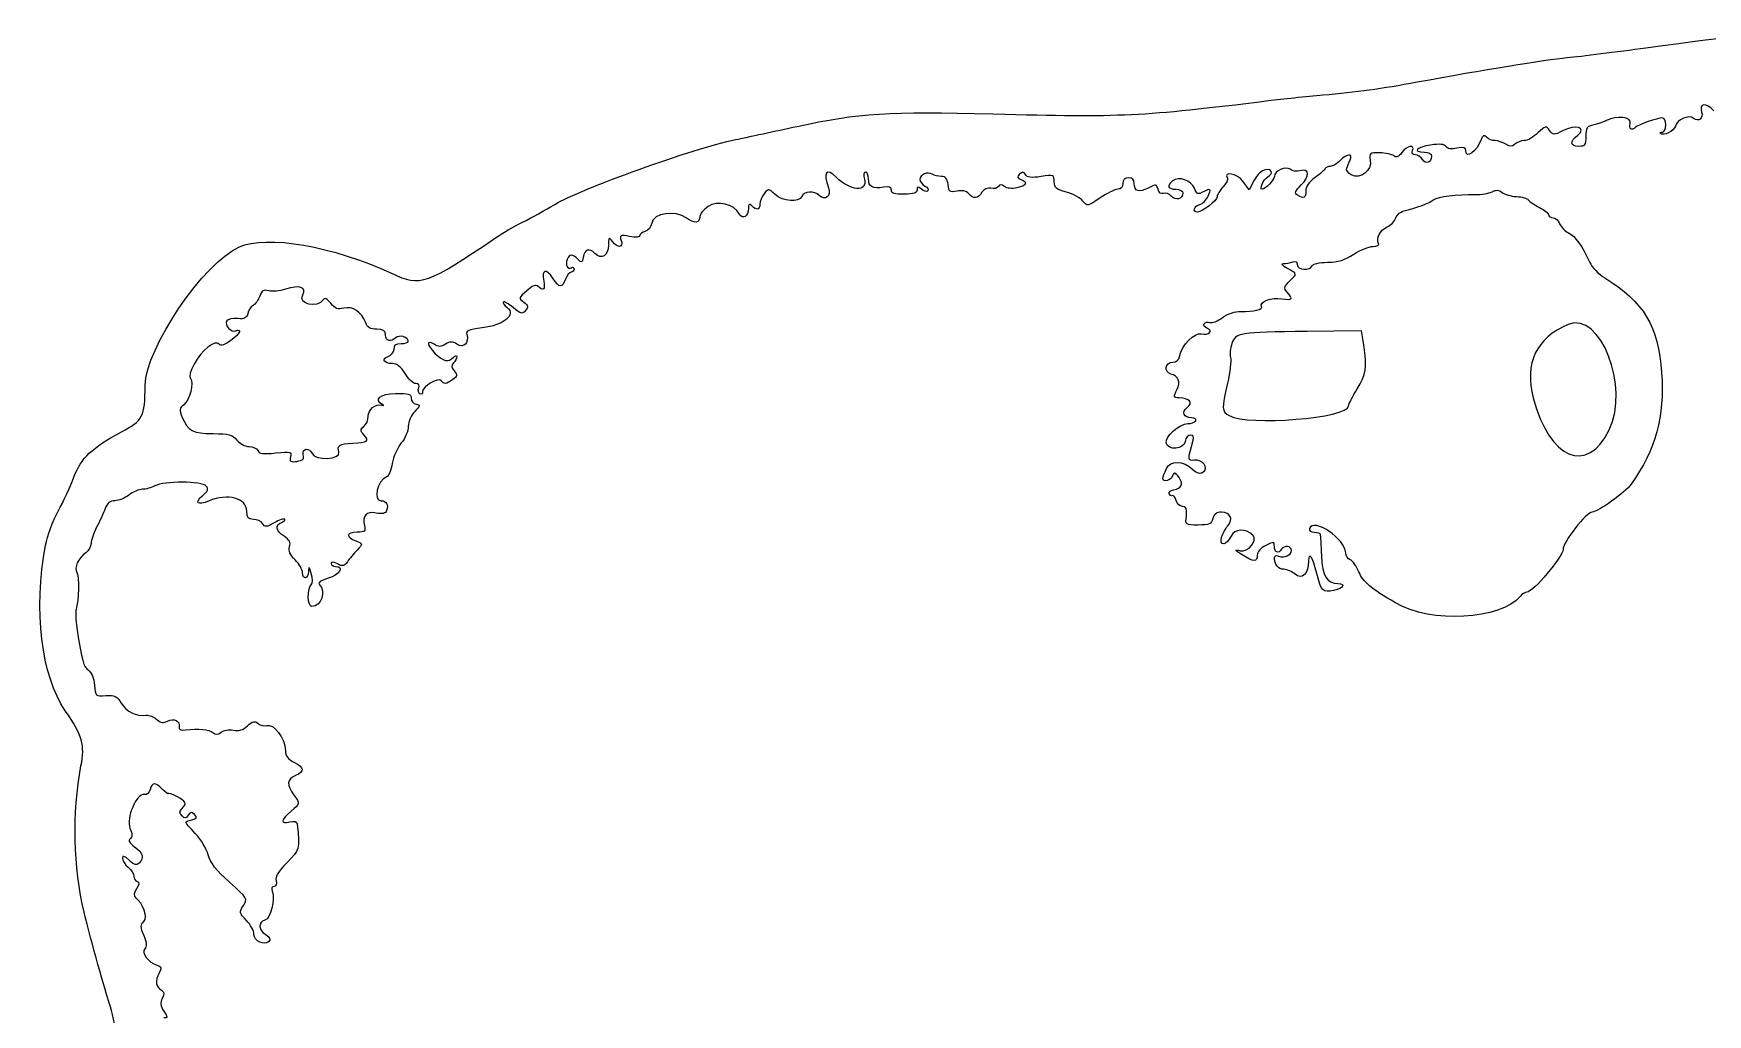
# Model space of a CAD drawing. Extents: x 129 to 1460, y 161 to 617.
# Drawn here: x 1343.57 to 1363.3, y 567.4 to 578.96 of the extents above; entities that cross this region are included whole.
import ezdxf

# ---------------------------------------------------------------- set-up
doc = ezdxf.new("R2010")
doc.units = 0
doc.layers.add('Layer_1', color=7, linetype='CONTINUOUS')

msp = doc.modelspace()

# ---------------------------------------------------------------- linework, layer by layer
at = {"layer": 'Layer_1', "color": 5}
for p, q in [((1357.893278, 577.122889), (1357.819667, 577.22245)), ((1357.953133, 577.234903), (1357.893278, 577.122889)), ((1359.21821, 575.460507), (1358.578129, 575.451894)), ((1359.24379, 575.292064), (1359.21821, 575.460507)), ((1361.242473, 574.668827), (1361.242473, 574.668827)), ((1357.660117, 574.45946), (1357.660117, 574.45946)), ((1356.918617, 573.834334), (1356.918617, 573.834289)), ((1343.707239, 572.932404), (1343.70724, 572.932407)), ((1344.077014, 571.956563), (1344.077001, 571.9569))]:
    msp.add_line(p, q, dxfattribs=at)
for points in [[(1362.570216, 578.795944), (1363.696832, 578.95116), (1363.895302, 578.96411), (1365.147386, 578.96411)], [(1361.643783, 578.680012), (1361.810541, 578.696549), (1362.227436, 578.748719), (1362.570216, 578.795944)], [(1359.875136, 578.392554), (1360.652702, 578.536236), (1361.370681, 578.652929), (1361.643783, 578.680012)], [(1358.763415, 578.239319), (1359.15942, 578.274082), (1359.452933, 578.314539), (1359.875136, 578.392554)], [(1354.872395, 578.017031), (1356.404926, 577.976158), (1356.614304, 577.986193), (1358.123334, 578.172848)], [(1358.123334, 578.172848), (1358.280828, 578.192327), (1358.568864, 578.222239), (1358.763415, 578.239319)], [(1363.371202, 578.053915), (1363.279859, 578.152432), (1363.193787, 578.142651), (1363.227143, 578.037565)], [(1352.564733, 577.86885), (1353.290314, 578.026295), (1353.652648, 578.049562), (1354.872395, 578.017031)], [(1362.106542, 577.938521), (1362.074369, 577.921115), (1362.006356, 577.898084), (1361.955402, 577.887348)], [(1362.384931, 577.9028), (1362.408886, 577.978285), (1362.223886, 578.002024), (1362.106542, 577.938521)], [(1362.763926, 577.969672), (1362.707981, 577.968549), (1362.476552, 577.887741), (1362.447322, 577.858511)], [(1362.806037, 577.885956), (1362.806037, 577.932277), (1362.787087, 577.969952), (1362.763926, 577.969672)], [(1363.133024, 577.963406), (1363.076003, 578.009301), (1362.938258, 577.95093), (1362.917653, 577.872144)], [(1363.227143, 578.037565), (1363.250425, 577.964203), (1363.190593, 577.917062), (1363.133024, 577.963406)], [(1351.84043, 577.713913), (1351.98866, 577.74485), (1352.314596, 577.814572), (1352.564733, 577.86885)], [(1360.691508, 577.739972), (1360.661537, 577.769944), (1360.6467, 577.763936), (1360.629117, 577.714706)], [(1360.791926, 577.700647), (1360.758323, 577.700647), (1360.713135, 577.718344), (1360.691508, 577.739972)], [(1361.296696, 577.791235), (1361.244696, 577.74141), (1361.171902, 577.700647), (1361.134933, 577.700647)], [(1361.435735, 577.820959), (1361.393648, 577.878522), (1361.386125, 577.876916), (1361.296696, 577.791235)], [(1361.588958, 577.816355), (1361.486261, 577.763251), (1361.477761, 577.763509), (1361.435735, 577.820959)], [(1361.768375, 577.766676), (1361.879044, 577.856299), (1361.740415, 577.894681), (1361.588958, 577.816355)], [(1361.778538, 577.633292), (1361.674569, 577.633292), (1361.670446, 577.687385), (1361.768375, 577.766676)], [(1361.862759, 577.750562), (1361.862759, 577.647935), (1361.852248, 577.633292), (1361.778538, 577.633292)], [(1361.955402, 577.887348), (1361.875818, 577.870583), (1361.862759, 577.851302), (1361.862759, 577.750562)], [(1362.447322, 577.858511), (1362.400479, 577.811673), (1362.364183, 577.837433), (1362.384931, 577.9028)], [(1362.742938, 577.786227), (1362.734404, 577.794761), (1362.745117, 577.801735), (1362.766732, 577.801735)], [(1362.917653, 577.872144), (1362.902037, 577.812425), (1362.777826, 577.751348), (1362.742938, 577.786227)], [(1362.766732, 577.801735), (1362.78835, 577.801735), (1362.806037, 577.839634), (1362.806037, 577.885956)], [(1349.709512, 576.948969), (1350.017236, 577.134113), (1351.34342, 577.610178), (1351.84043, 577.713913)], [(1359.083834, 577.473249), (1359.116044, 577.553439), (1359.049418, 577.5487), (1358.965552, 577.464827)], [(1359.430287, 577.557111), (1359.313321, 577.55902), (1359.306483, 577.553518), (1359.321545, 577.46988)], [(1359.598705, 577.521435), (1359.574723, 577.539941), (1359.498935, 577.555999), (1359.430287, 577.557111)], [(1359.693258, 577.560536), (1359.656625, 577.508229), (1359.630055, 577.497247), (1359.598705, 577.521435)], [(1359.819947, 577.582737), (1359.849934, 577.660883), (1359.751457, 577.643623), (1359.693258, 577.560536)], [(1359.853019, 577.532204), (1359.820226, 577.532204), (1359.807826, 577.55116), (1359.819947, 577.582737)], [(1360.03146, 577.64907), (1359.866654, 577.624353), (1359.815981, 577.565893), (1359.959362, 577.565893)], [(1359.959362, 577.565893), (1360.010234, 577.565893), (1360.043584, 577.546679), (1360.043584, 577.517359)], [(1360.213338, 577.631159), (1360.195495, 577.660018), (1360.140584, 577.665431), (1360.03146, 577.64907)], [(1360.343371, 577.610698), (1360.27681, 577.59738), (1360.229621, 577.604859), (1360.213338, 577.631159)], [(1360.447846, 577.581895), (1360.447846, 577.619502), (1360.422436, 577.62651), (1360.343371, 577.610698)], [(1360.629117, 577.714706), (1360.578777, 577.573776), (1360.447846, 577.477842), (1360.447846, 577.581895)], [(1360.919102, 577.659389), (1360.882757, 577.682084), (1360.825528, 577.700647), (1360.791926, 577.700647)], [(1361.026448, 577.659389), (1360.993883, 577.626824), (1360.971245, 577.626824), (1360.919102, 577.659389)], [(1361.134933, 577.700647), (1361.097963, 577.700647), (1361.049145, 577.682084), (1361.026448, 577.659389)], [(1353.026644, 577.270063), (1352.911555, 577.384615), (1352.867053, 577.324301), (1352.934936, 577.145752)], [(1357.819667, 577.22245), (1357.753356, 577.31214), (1357.583072, 577.346491), (1357.636954, 577.259305)], [(1358.085009, 577.357687), (1358.044472, 577.351623), (1357.986823, 577.297957), (1357.953133, 577.234903)], [(1358.112377, 577.272803), (1358.182301, 577.314992), (1358.164695, 577.369601), (1358.085009, 577.357687)], [(1358.377027, 577.36292), (1358.325028, 577.406074), (1358.190717, 577.343897), (1358.190717, 577.276666)], [(1358.492463, 577.346457), (1358.454426, 577.334385), (1358.402479, 577.341741), (1358.377027, 577.36292)], [(1358.508015, 577.178801), (1358.611626, 577.282415), (1358.602447, 577.38137), (1358.492463, 577.346457)], [(1358.791495, 577.370971), (1358.785319, 577.356406), (1358.730996, 577.309894), (1358.670778, 577.267615)], [(1358.85045, 577.39745), (1358.824202, 577.39745), (1358.797672, 577.385536), (1358.791495, 577.370971)], [(1358.965552, 577.464827), (1358.928495, 577.42777), (1358.876699, 577.39745), (1358.85045, 577.39745)], [(1359.097994, 577.297631), (1359.059334, 577.318316), (1359.035005, 577.353038), (1359.043929, 577.374778)], [(1359.043929, 577.374778), (1359.052857, 577.396518), (1359.070811, 577.44083), (1359.083834, 577.473249)], [(1359.321545, 577.46988), (1359.343395, 577.348512), (1359.203835, 577.240978), (1359.097994, 577.297631)], [(1359.936408, 577.476944), (1359.919399, 577.507342), (1359.881874, 577.532204), (1359.853019, 577.532204)], [(1360.043584, 577.517359), (1360.043584, 577.442458), (1359.971022, 577.415092), (1359.936408, 577.476944)], [(1352.934936, 577.145752), (1352.972375, 577.047284), (1352.896262, 576.98505), (1352.825245, 577.056077)], [(1353.35935, 577.246144), (1353.398736, 577.089212), (1353.193513, 577.103967), (1353.026644, 577.270063)], [(1353.372621, 577.330051), (1353.352858, 577.330051), (1353.347227, 577.294453), (1353.35935, 577.246144)], [(1353.406951, 577.249434), (1353.406951, 577.293779), (1353.391502, 577.330051), (1353.372621, 577.330051)], [(1353.585951, 577.152164), (1353.458734, 577.127841), (1353.406951, 577.155982), (1353.406951, 577.249434)], [(1353.676459, 577.118049), (1353.676459, 577.155679), (1353.652192, 577.164831), (1353.585951, 577.152164)], [(1354.031002, 577.12728), (1353.988976, 577.162159), (1353.979655, 577.160935), (1353.979655, 577.120542)], [(1354.159561, 577.30493), (1354.106911, 577.339124), (1354.013344, 577.300102), (1354.013344, 577.243932)], [(1354.013344, 577.243932), (1354.013344, 577.219036), (1354.039747, 577.183899), (1354.072018, 577.165842)], [(1354.072018, 577.165842), (1354.104289, 577.147785), (1354.119815, 577.122125), (1354.106521, 577.10883)], [(1354.266007, 577.279552), (1354.22895, 577.279552), (1354.181049, 577.290972), (1354.159561, 577.30493)], [(1354.3444, 577.183214), (1354.336371, 577.253421), (1354.315108, 577.279552), (1354.266007, 577.279552)], [(1354.45095, 577.105989), (1354.365459, 577.088886), (1354.354259, 577.097005), (1354.3444, 577.183214)], [(1354.850306, 577.139082), (1354.809323, 577.14975), (1354.770369, 577.132232), (1354.74494, 577.091491)], [(1354.938974, 577.160339), (1354.925969, 577.139295), (1354.886069, 577.129728), (1354.850306, 577.139082)], [(1355.008773, 577.160306), (1354.974336, 577.188885), (1354.956618, 577.188896), (1354.938974, 577.160339)], [(1355.157373, 577.144506), (1355.097001, 577.131244), (1355.035972, 577.137768), (1355.008773, 577.160306)], [(1355.188211, 577.305649), (1355.156371, 577.273813), (1355.159738, 577.260226), (1355.203652, 577.24337)], [(1355.203652, 577.24337), (1355.289832, 577.210299), (1355.270681, 577.16939), (1355.157373, 577.144506)], [(1355.257497, 577.300147), (1355.235166, 577.336283), (1355.220051, 577.337473), (1355.188211, 577.305649)], [(1355.441381, 577.277227), (1355.326264, 577.259967), (1355.278664, 577.265897), (1355.257497, 577.300147)], [(1355.596703, 577.215532), (1355.596703, 577.297463), (1355.591133, 577.299686), (1355.441381, 577.277227)], [(1355.739879, 577.09294), (1355.619212, 577.12463), (1355.596703, 577.143911), (1355.596703, 577.215532)], [(1356.405227, 577.195319), (1356.405227, 577.153849), (1356.382564, 577.127706), (1356.346272, 577.127336)], [(1356.472604, 577.262696), (1356.427687, 577.262696), (1356.405227, 577.240237), (1356.405227, 577.195319)], [(1356.53998, 577.197318), (1356.53998, 577.240237), (1356.516839, 577.262696), (1356.472604, 577.262696)], [(1356.703774, 577.142383), (1356.592111, 577.084641), (1356.53998, 577.102126), (1356.53998, 577.197318)], [(1356.819556, 577.126786), (1356.803281, 577.18902), (1356.795872, 577.190008), (1356.703774, 577.142383)], [(1356.991553, 577.226335), (1356.919981, 577.166942), (1356.934609, 577.127942), (1357.028464, 577.127942)], [(1357.249578, 577.139172), (1357.213614, 577.233758), (1357.06215, 577.284931), (1356.991553, 577.226335)], [(1357.411053, 577.046577), (1357.452224, 577.136948), (1357.441939, 577.144259), (1357.345972, 577.092906)], [(1357.586043, 577.155724), (1357.54804, 577.114927), (1357.516947, 577.062702), (1357.516947, 577.039671)], [(1357.636954, 577.259305), (1357.64696, 577.243123), (1357.624046, 577.19651), (1357.586043, 577.155724)], [(1358.045946, 577.127942), (1358.010864, 577.127942), (1358.063875, 577.243539), (1358.112377, 577.272803)], [(1358.190717, 577.276666), (1358.190717, 577.237969), (1358.083615, 577.127942), (1358.045946, 577.127942)], [(1358.463725, 577.057694), (1358.425918, 577.081632), (1358.434608, 577.105393), (1358.508015, 577.178801)], [(1358.670778, 577.267615), (1358.598342, 577.216756), (1358.56129, 577.163012), (1358.56129, 577.108807)], [(1349.330637, 576.740036), (1349.432545, 576.790889), (1349.603039, 576.884909), (1349.709512, 576.948969)], [(1351.884679, 576.837158), (1351.818366, 576.955651), (1351.625675, 577.00076), (1351.516844, 576.923266)], [(1352.03246, 576.93253), (1352.001019, 576.963973), (1351.992034, 576.956932), (1351.992034, 576.900829)], [(1352.127859, 576.951059), (1352.126613, 576.882413), (1352.089737, 576.875248), (1352.03246, 576.93253)], [(1352.178146, 577.075074), (1352.151077, 577.039289), (1352.128449, 576.983478), (1352.127859, 576.951059)], [(1352.30558, 577.066652), (1352.228706, 577.138869), (1352.226516, 577.139015), (1352.178146, 577.075074)], [(1352.619932, 577.043702), (1352.590309, 576.966499), (1352.397172, 576.980603), (1352.30558, 577.066652)], [(1352.825245, 577.056077), (1352.770494, 577.110817), (1352.642736, 577.103125), (1352.619932, 577.043702)], [(1353.828057, 577.06892), (1353.713604, 577.067236), (1353.676459, 577.079251), (1353.676459, 577.118049)], [(1353.979655, 577.120542), (1353.979655, 577.084877), (1353.937655, 577.070582), (1353.828057, 577.06892)], [(1354.106521, 577.10883), (1354.093227, 577.095534), (1354.059243, 577.103889), (1354.031002, 577.12728)], [(1354.587235, 577.075983), (1354.560723, 577.107931), (1354.5131, 577.11842), (1354.45095, 577.105989)], [(1354.74494, 577.091491), (1354.696769, 577.014359), (1354.642789, 577.009048), (1354.587235, 577.075983)], [(1355.934812, 576.989138), (1355.906346, 577.025544), (1355.818626, 577.072255), (1355.739879, 577.09294)], [(1356.136943, 577.024836), (1355.989196, 576.924737), (1355.985663, 576.924119), (1355.934812, 576.989138)], [(1356.346272, 577.127336), (1356.313846, 577.127336), (1356.219649, 577.080879), (1356.136943, 577.024836)], [(1356.885195, 577.078813), (1356.855735, 577.067505), (1356.830171, 577.086225), (1356.819556, 577.126786)], [(1356.974997, 577.047262), (1356.952146, 577.074793), (1356.911734, 577.088998), (1356.885195, 577.078813)], [(1357.112685, 577.081014), (1357.112685, 577.011631), (1357.022849, 576.989598), (1356.974997, 577.047262)], [(1357.028464, 577.127942), (1357.077994, 577.127942), (1357.112685, 577.108616), (1357.112685, 577.081014)], [(1357.284349, 576.858438), (1357.222186, 576.858438), (1357.243404, 576.93107), (1357.310709, 576.948667)], [(1357.345972, 577.092906), (1357.291407, 577.063702), (1357.275337, 577.071413), (1357.249578, 577.139172)], [(1357.516947, 577.039671), (1357.516947, 576.993719), (1357.343325, 576.858438), (1357.284349, 576.858438)], [(1357.310709, 576.948667), (1357.345508, 576.957763), (1357.390663, 577.001827), (1357.411053, 577.046577)], [(1358.56129, 577.108807), (1358.56129, 577.021524), (1358.539165, 577.009924), (1358.463725, 577.057694)], [(1359.734205, 576.878067), (1359.862422, 576.90595), (1360.01905, 576.965017), (1360.071449, 577.005241)], [(1360.071449, 577.005241), (1360.118638, 577.041467), (1360.343551, 577.068639), (1360.560539, 577.064331)], [(1360.560539, 577.064331), (1360.631788, 577.062871), (1360.719926, 577.077724), (1360.756402, 577.097252)], [(1360.756402, 577.097252), (1360.804892, 577.123203), (1360.836592, 577.121227), (1360.874316, 577.089953)], [(1360.874316, 577.089953), (1360.902694, 577.066393), (1360.979048, 577.044825), (1361.043992, 577.042006)], [(1361.043992, 577.042006), (1361.108935, 577.039199), (1361.171917, 577.021625), (1361.183952, 577.002973)], [(1361.183952, 577.002973), (1361.195985, 576.98432), (1361.255102, 576.943804), (1361.31532, 576.912957)], [(1351.26003, 576.789343), (1351.128723, 576.886062), (1350.86924, 576.846636), (1350.852194, 576.727378)], [(1351.41933, 576.807579), (1351.41933, 576.725952), (1351.355938, 576.718698), (1351.26003, 576.789343)], [(1351.516844, 576.923266), (1351.463212, 576.885074), (1351.41933, 576.833014), (1351.41933, 576.807579)], [(1351.992034, 576.900829), (1351.992034, 576.806468), (1351.92433, 576.766311), (1351.884679, 576.837158)], [(1359.519132, 576.682954), (1359.563491, 576.703156), (1359.609689, 576.750904), (1359.621796, 576.789051)], [(1359.621796, 576.789051), (1359.634084, 576.82777), (1359.68374, 576.867084), (1359.734205, 576.878067)], [(1361.31532, 576.912957), (1361.375538, 576.882098), (1361.424807, 576.842088), (1361.424807, 576.824031)], [(1361.424807, 576.824031), (1361.424807, 576.805973), (1361.448036, 576.791207), (1361.476425, 576.791207)], [(1361.476425, 576.791207), (1361.504815, 576.791207), (1361.539563, 576.760067), (1361.553642, 576.722011)], [(1345.986543, 576.446362), (1346.318169, 576.593848), (1347.092118, 576.459906), (1347.792741, 576.133777)], [(1347.792741, 576.133777), (1348.126287, 575.978516), (1348.205122, 576.00582), (1349.010597, 576.555599)], [(1349.010597, 576.555599), (1349.084712, 576.606187), (1349.22873, 576.689183), (1349.330637, 576.740036)], [(1350.388192, 576.51322), (1350.347938, 576.566257), (1350.343333, 576.561541), (1350.342369, 576.466292)], [(1350.591034, 576.570446), (1350.47997, 576.591288), (1350.471976, 576.587504), (1350.492236, 576.523664)], [(1350.711871, 576.581226), (1350.711871, 576.561024), (1350.663896, 576.556724), (1350.591034, 576.570446)], [(1350.776395, 576.631613), (1350.740907, 576.622293), (1350.711871, 576.599654), (1350.711871, 576.581226)], [(1350.852194, 576.727378), (1350.845995, 576.683987), (1350.811882, 576.640889), (1350.776395, 576.631613)], [(1359.420156, 576.488291), (1359.384475, 576.546022), (1359.434489, 576.644381), (1359.519132, 576.682954)], [(1361.553642, 576.722011), (1361.567722, 576.683943), (1361.615338, 576.634679), (1361.659458, 576.612523)], [(1361.659458, 576.612523), (1361.739578, 576.572276), (1361.818277, 576.462632), (1361.908352, 576.265756)], [(1344.881816, 574.814346), (1344.887071, 575.253721), (1345.568542, 576.260464), (1345.986543, 576.446362)], [(1349.982812, 576.302611), (1349.917951, 576.367473), (1349.882019, 576.366619), (1349.856308, 576.299579)], [(1350.183285, 576.37165), (1350.116744, 576.438185), (1350.057904, 576.418556), (1350.044172, 576.325239)], [(1350.342369, 576.466292), (1350.341123, 576.342487), (1350.260442, 576.294492), (1350.183285, 576.37165)], [(1350.492236, 576.523664), (1350.519709, 576.437107), (1350.45118, 576.43019), (1350.388192, 576.51322)], [(1358.818435, 576.266598), (1358.943534, 576.268395), (1359.023687, 576.293077), (1359.127334, 576.361667)], [(1359.127334, 576.361667), (1359.204315, 576.412615), (1359.306418, 576.454299), (1359.354231, 576.454299)], [(1359.354231, 576.454299), (1359.40412, 576.454299), (1359.432211, 576.468774), (1359.420156, 576.488291)], [(1349.685706, 576.081345), (1349.606828, 576.199087), (1349.552071, 576.180861), (1349.579072, 576.045871)], [(1349.856308, 576.299579), (1349.831611, 576.235212), (1349.861912, 576.175943), (1349.905675, 576.202994)], [(1349.937036, 576.1867), (1349.937036, 576.167082), (1349.921502, 576.151024), (1349.902512, 576.151024)], [(1349.905675, 576.202994), (1349.922924, 576.213662), (1349.937036, 576.206363), (1349.937036, 576.1867)], [(1350.044172, 576.325239), (1350.034593, 576.260119), (1350.027803, 576.257615), (1349.982812, 576.302611)], [(1358.351888, 576.190339), (1358.286564, 576.225173), (1358.264263, 576.249922), (1358.297444, 576.250753)], [(1358.297444, 576.250753), (1358.328353, 576.251876), (1358.377623, 576.261309), (1358.406932, 576.272617)], [(1358.377205, 576.051172), (1358.462532, 576.131328), (1358.462532, 576.131328), (1358.351888, 576.190339)], [(1358.406932, 576.272617), (1358.441899, 576.286037), (1358.460219, 576.274414), (1358.460219, 576.238929)], [(1358.460219, 576.238929), (1358.460219, 576.175314), (1358.615634, 576.162546), (1358.636274, 576.224465)], [(1358.636274, 576.224465), (1358.643921, 576.247418), (1358.720753, 576.265183), (1358.818435, 576.266598)], [(1361.908352, 576.265756), (1361.934609, 576.208362), (1362.014682, 576.125713), (1362.08629, 576.082098)], [(1346.737995, 575.88374), (1346.787052, 575.975406), (1346.700914, 576.003491), (1346.536821, 575.949343)], [(1349.51187, 575.983267), (1349.488487, 576.006658), (1349.445915, 575.990005), (1349.378801, 575.931353)], [(1349.579072, 576.045871), (1349.598942, 575.946524), (1349.572885, 575.922257), (1349.51187, 575.983267)], [(1349.835971, 576.066803), (1349.794621, 575.958045), (1349.766488, 575.960774), (1349.685706, 576.081345)], [(1349.902512, 576.151024), (1349.883525, 576.151024), (1349.853583, 576.113125), (1349.835971, 576.066803)], [(1358.34236, 575.915227), (1358.297039, 575.9653), (1358.300601, 575.979202), (1358.377205, 576.051172)], [(1362.08629, 576.082098), (1362.542817, 575.804022), (1362.718449, 575.511055), (1362.755465, 574.965874)], [(1346.2332, 575.869332), (1346.215685, 575.823258), (1346.179463, 575.772972), (1346.152708, 575.757588)], [(1346.33722, 575.930185), (1346.280438, 575.948208), (1346.258257, 575.935238), (1346.2332, 575.869332)], [(1346.536821, 575.949343), (1346.466735, 575.92621), (1346.376915, 575.917585), (1346.33722, 575.930185)], [(1346.981125, 575.825695), (1346.910271, 575.718329), (1346.67902, 575.773545), (1346.737995, 575.88374)], [(1347.069122, 575.78373), (1347.026584, 575.83862), (1346.998494, 575.852005), (1346.981125, 575.825695)], [(1347.224436, 575.726415), (1347.150258, 575.707796), (1347.119055, 575.71934), (1347.069122, 575.78373)], [(1349.101474, 575.798328), (1349.091255, 575.788109), (1349.112108, 575.758396), (1349.147816, 575.732288)], [(1349.221455, 575.73158), (1349.165684, 575.778508), (1349.111691, 575.808547), (1349.101474, 575.798328)], [(1349.378801, 575.931353), (1349.283732, 575.84821), (1349.282458, 575.84328), (1349.344065, 575.796958)], [(1349.344065, 575.796958), (1349.396784, 575.757318), (1349.400537, 575.739856), (1349.365437, 575.697566)], [(1358.039547, 575.746134), (1358.007153, 575.798553), (1358.159856, 575.856261), (1358.279553, 575.836834)], [(1358.279553, 575.836834), (1358.404869, 575.816498), (1358.417472, 575.83223), (1358.34236, 575.915227)], [(1345.842895, 575.576388), (1345.812808, 575.527709), (1345.895341, 575.43639), (1345.950351, 575.457502)], [(1345.97082, 575.603137), (1345.912371, 575.607741), (1345.854804, 575.595613), (1345.842895, 575.576388)], [(1346.090579, 575.662215), (1346.080046, 575.609594), (1346.053822, 575.596658), (1345.97082, 575.603137)], [(1346.152708, 575.757588), (1346.125952, 575.742192), (1346.097994, 575.699273), (1346.090579, 575.662215)], [(1347.480812, 575.552728), (1347.431024, 575.682923), (1347.328328, 575.752489), (1347.224436, 575.726415)], [(1349.147816, 575.732288), (1349.261073, 575.64947), (1349.105402, 575.522689), (1348.854722, 575.493605)], [(1349.365437, 575.697566), (1349.327931, 575.652367), (1349.31078, 575.656421), (1349.221455, 575.73158)], [(1357.364287, 575.542992), (1357.375315, 575.560847), (1357.40556, 575.567315), (1357.431488, 575.557366)], [(1357.431488, 575.557366), (1357.457417, 575.547371), (1357.524712, 575.573345), (1357.581032, 575.614984)], [(1357.581032, 575.614984), (1357.642357, 575.660318), (1357.727746, 575.689301), (1357.793898, 575.687224)], [(1357.793898, 575.687224), (1357.948943, 575.682395), (1358.062182, 575.709514), (1358.039547, 575.746134)], [(1362.137796, 574.290067), (1362.385232, 574.792498), (1362.034587, 575.693667), (1361.653749, 575.534087)], [(1345.950351, 575.457502), (1346.031817, 575.488765), (1345.997586, 575.42378), (1345.891127, 575.345072)], [(1347.611699, 575.476929), (1347.537076, 575.476929), (1347.502043, 575.49722), (1347.480812, 575.552728)], [(1347.7136, 575.409552), (1347.7136, 575.462083), (1347.69114, 575.476929), (1347.611699, 575.476929)], [(1347.835984, 575.376975), (1347.778979, 575.319974), (1347.7136, 575.33738), (1347.7136, 575.409552)], [(1347.983108, 575.33857), (1347.983108, 575.386677), (1347.874129, 575.415122), (1347.835984, 575.376975)], [(1348.67177, 575.414852), (1348.702238, 575.31683), (1348.63636, 575.251384), (1348.556835, 575.300671)], [(1348.854722, 575.493605), (1348.689979, 575.474481), (1348.657574, 575.460534), (1348.67177, 575.414852)], [(1357.074003, 575.15627), (1357.099653, 575.289452), (1357.24906, 575.44452), (1357.331747, 575.423768)], [(1357.331747, 575.423768), (1357.419562, 575.401725), (1357.47625, 575.459882), (1357.396704, 575.490404)], [(1357.396704, 575.490404), (1357.367843, 575.501521), (1357.353256, 575.525148), (1357.364287, 575.542992)], [(1358.578129, 575.451894), (1357.770736, 575.441024), (1357.734471, 575.435239), (1357.690894, 575.310235)], [(1361.653749, 575.534087), (1361.278229, 575.376735), (1361.134897, 575.075188), (1361.242473, 574.668827)], [(1345.620622, 575.266297), (1345.503072, 575.179392), (1345.371862, 574.941675), (1345.416695, 574.896847)], [(1345.751919, 575.302759), (1345.727916, 575.326768), (1345.687062, 575.315426), (1345.620622, 575.266297)], [(1345.891127, 575.345072), (1345.819239, 575.291923), (1345.775925, 575.278762), (1345.751919, 575.302759)], [(1347.7468, 575.156742), (1347.784127, 575.168589), (1347.814665, 575.207578), (1347.814665, 575.243389)], [(1347.814665, 575.243389), (1347.814665, 575.290373), (1347.838103, 575.308486), (1347.898887, 575.308486)], [(1347.898887, 575.308486), (1347.945208, 575.308486), (1347.983108, 575.322029), (1347.983108, 575.33857)], [(1348.2863, 575.300671), (1348.190544, 575.360479), (1348.200138, 575.290564), (1348.301611, 575.189049)], [(1348.421054, 575.300671), (1348.367179, 575.267027), (1348.340174, 575.267027), (1348.2863, 575.300671)], [(1348.301611, 575.189049), (1348.392934, 575.097731), (1348.45421, 575.085614), (1348.515382, 575.146782)], [(1348.556835, 575.300671), (1348.502088, 575.334606), (1348.474979, 575.334674), (1348.421054, 575.300671)], [(1348.515382, 575.146782), (1348.537842, 575.169241), (1348.555808, 575.172239), (1348.555808, 575.153519)], [(1357.690894, 575.310235), (1357.672144, 575.256447), (1357.664706, 575.182215), (1357.674365, 575.145277)], [(1359.167111, 574.774174), (1359.273633, 574.947295), (1359.284747, 575.022354), (1359.24379, 575.292064)], [(1347.79648, 575.072667), (1347.693323, 575.072667), (1347.659934, 575.129174), (1347.7468, 575.156742)], [(1347.944956, 574.954757), (1347.896933, 575.036149), (1347.850948, 575.072667), (1347.79648, 575.072667)], [(1348.51681, 575.080842), (1348.487272, 575.051297), (1348.489004, 575.028355), (1348.523963, 574.986233)], [(1348.523963, 574.986233), (1348.563702, 574.938351), (1348.561206, 574.924112), (1348.50599, 574.883742)], [(1348.555808, 575.153519), (1348.555808, 575.134991), (1348.538259, 575.10229), (1348.51681, 575.080842)], [(1356.972665, 574.949446), (1356.884608, 574.972477), (1356.903163, 575.089893), (1356.994872, 575.089972)], [(1356.994872, 575.089972), (1357.034053, 575.090005), (1357.066473, 575.117169), (1357.074003, 575.15627)], [(1357.674365, 575.145277), (1357.684023, 575.108338), (1357.667717, 574.971663), (1357.638123, 574.841555)], [(1344.602178, 574.267098), (1344.856358, 574.402504), (1344.877383, 574.443651), (1344.881816, 574.814346)], [(1345.416695, 574.896847), (1345.462036, 574.851502), (1345.406252, 574.63785), (1345.33558, 574.586171)], [(1348.069799, 574.836847), (1348.039398, 574.836847), (1347.983219, 574.889907), (1347.944956, 574.954757)], [(1348.106094, 574.787404), (1348.118027, 574.818498), (1348.104545, 574.836847), (1348.069799, 574.836847)], [(1348.119334, 574.718028), (1348.101614, 574.728921), (1348.095654, 574.760195), (1348.106094, 574.787404)], [(1348.370195, 574.871075), (1348.342433, 574.915993), (1348.15155, 574.804506), (1348.15155, 574.743384)], [(1348.50599, 574.883742), (1348.429706, 574.827954), (1348.398635, 574.825056), (1348.370195, 574.871075)], [(1357.045182, 574.76965), (1357.088785, 574.85112), (1357.058143, 574.927099), (1356.972665, 574.949446)], [(1357.638123, 574.841555), (1357.56845, 574.535225), (1357.569843, 574.511024), (1357.660117, 574.45946)], [(1362.755465, 574.965874), (1362.791123, 574.440682), (1362.688599, 574.065965), (1362.395508, 573.650283)], [(1345.33558, 574.586171), (1345.283376, 574.548002), (1345.281399, 574.529934), (1345.319382, 574.438223)], [(1347.511472, 574.452372), (1347.511472, 574.532719), (1347.594643, 574.599826), (1347.672335, 574.582162)], [(1347.680757, 574.589574), (1347.568935, 574.645036), (1347.653547, 574.719095), (1347.831715, 574.721711)], [(1347.672335, 574.582162), (1347.695957, 574.576772), (1347.699747, 574.580141), (1347.680757, 574.589574)], [(1347.831715, 574.721711), (1347.986857, 574.723957), (1348.0168, 574.714861), (1348.0168, 574.665227)], [(1348.0168, 574.665227), (1348.0168, 574.632673), (1348.043154, 574.600949), (1348.075367, 574.594751)], [(1348.075367, 574.594751), (1348.127605, 574.584644), (1348.125782, 574.575312), (1348.058523, 574.508059)], [(1348.15155, 574.743384), (1348.15155, 574.718489), (1348.137054, 574.707079), (1348.119334, 574.718028)], [(1357.070569, 574.668293), (1357.002572, 574.669416), (1356.998965, 574.683284), (1357.045182, 574.76965)], [(1357.166324, 574.557334), (1357.237738, 574.609551), (1357.187936, 574.66726), (1357.070569, 574.668293)], [(1359.066612, 574.573324), (1359.066612, 574.593959), (1359.111836, 574.684342), (1359.167111, 574.774174)], [(1361.242473, 574.668827), (1361.434198, 573.944599), (1361.875682, 573.757832), (1362.137796, 574.290067)], [(1345.319382, 574.438223), (1345.385547, 574.278494), (1345.444973, 574.247321), (1345.683767, 574.247108)], [(1347.460091, 574.330824), (1347.488349, 574.354271), (1347.511472, 574.40897), (1347.511472, 574.452372)], [(1348.058523, 574.508059), (1348.014829, 574.464365), (1347.983111, 574.391227), (1347.983111, 574.334159)], [(1357.217721, 574.43299), (1357.120574, 574.43299), (1357.091723, 574.502792), (1357.166324, 574.557334)], [(1357.169646, 574.364546), (1357.210242, 574.364546), (1357.252827, 574.380773), (1357.264277, 574.399301)], [(1357.264277, 574.399301), (1357.275729, 574.41783), (1357.254777, 574.43299), (1357.217721, 574.43299)], [(1357.660117, 574.45946), (1357.87946, 574.334174), (1359.066612, 574.43028), (1359.066612, 574.573324)], [(1344.041891, 573.734161), (1344.125405, 573.959025), (1344.254654, 574.081965), (1344.602178, 574.267098)], [(1345.683767, 574.247108), (1345.867781, 574.247108), (1345.909989, 574.235429), (1345.961916, 574.171309)], [(1347.329076, 574.133634), (1347.504273, 574.143067), (1347.525972, 574.158597), (1347.46228, 574.228972)], [(1347.46228, 574.228972), (1347.414348, 574.281942), (1347.414116, 574.292666), (1347.460091, 574.330824)], [(1347.983111, 574.334159), (1347.983111, 574.27864), (1347.946889, 574.192634), (1347.900083, 574.137014)], [(1356.917047, 574.137778), (1356.902824, 574.211634), (1357.071582, 574.363131), (1357.169646, 574.364546)], [(1357.201515, 574.230859), (1357.173761, 574.230859), (1357.146209, 574.196744), (1357.140289, 574.15506)], [(1357.23446, 574.171904), (1357.245656, 574.209601), (1357.233786, 574.230859), (1357.201515, 574.230859)], [(1345.961916, 574.171309), (1345.995601, 574.129704), (1346.060745, 574.095701), (1346.10677, 574.095701)], [(1346.10677, 574.095701), (1346.152772, 574.095701), (1346.19875, 574.073972), (1346.208944, 574.047414)], [(1346.208944, 574.047414), (1346.223342, 574.009885), (1346.270422, 574.00354), (1346.419982, 574.018981)], [(1346.419982, 574.018981), (1346.599316, 574.037487), (1346.611306, 574.034331), (1346.595206, 573.97276)], [(1346.670122, 573.920206), (1346.741428, 573.930649), (1346.758521, 573.948269), (1346.745548, 573.99788)], [(1346.745548, 573.99788), (1346.725234, 574.075566), (1346.820521, 574.087997), (1346.849881, 574.011479)], [(1346.849881, 574.011479), (1346.883071, 573.92499), (1347.187595, 573.94125), (1347.164831, 574.02829)], [(1347.164831, 574.02829), (1347.143015, 574.111714), (1347.163282, 574.124718), (1347.329076, 574.133634)], [(1347.900083, 574.137014), (1347.854418, 574.082742), (1347.806796, 573.974153), (1347.79425, 573.895714)], [(1357.140289, 574.15506), (1357.126525, 574.058149), (1356.935233, 574.043337), (1356.917047, 574.137778)], [(1357.247443, 573.933221), (1357.16858, 573.921542), (1357.167265, 573.945719), (1357.23446, 574.171904)], [(1346.595206, 573.97276), (1346.580609, 573.916938), (1346.592241, 573.908774), (1346.670122, 573.920206)], [(1347.79425, 573.895714), (1347.781708, 573.817276), (1347.751223, 573.74534), (1347.726509, 573.735851)], [(1356.87686, 573.718884), (1356.87686, 573.733718), (1356.895651, 573.785665), (1356.918617, 573.834334)], [(1356.918617, 573.834289), (1356.967118, 573.937061), (1357.110915, 573.932165), (1357.23111, 573.823621)], [(1357.067221, 573.728575), (1357.020561, 573.795188), (1357.011286, 573.797625), (1356.992341, 573.74826)], [(1357.23111, 573.823621), (1357.278085, 573.781207), (1357.314419, 573.77192), (1357.34902, 573.793492)], [(1357.34902, 573.793492), (1357.423737, 573.840072), (1357.34546, 573.947752), (1357.247443, 573.933221)], [(1343.856362, 573.332643), (1343.918793, 573.446834), (1344.00228, 573.627517), (1344.041891, 573.734161)], [(1344.995474, 573.630687), (1344.955004, 573.608554), (1344.889177, 573.590452), (1344.849192, 573.590452)], [(1345.60091, 573.62934), (1345.552197, 573.688047), (1345.102176, 573.689058), (1344.995474, 573.630687)], [(1345.5601, 573.518392), (1345.622319, 573.568779), (1345.631183, 573.592866), (1345.60091, 573.62934)], [(1347.726509, 573.735851), (1347.617389, 573.693977), (1347.564127, 573.455675), (1347.663889, 573.455675)], [(1356.992341, 573.74826), (1356.970708, 573.691888), (1356.87686, 573.668014), (1356.87686, 573.718884)], [(1357.001413, 573.585691), (1357.103193, 573.605286), (1357.12318, 573.648688), (1357.067221, 573.728575)], [(1362.395508, 573.650283), (1362.329004, 573.555966), (1362.002436, 573.321292), (1361.937682, 573.321292)], [(1344.524667, 573.455698), (1344.467677, 573.455698), (1344.434056, 573.428635), (1344.409588, 573.363054)], [(1344.690836, 573.523075), (1344.643723, 573.486017), (1344.568948, 573.455698), (1344.524667, 573.455698)], [(1344.849192, 573.590452), (1344.809207, 573.590452), (1344.737946, 573.560132), (1344.690836, 573.523075)], [(1345.634629, 573.453531), (1345.498224, 573.396429), (1345.45545, 573.433654), (1345.5601, 573.518392)], [(1346.07832, 573.332533), (1346.076063, 573.487399), (1345.857748, 573.546926), (1345.634629, 573.453531)], [(1347.663889, 573.455675), (1347.724626, 573.455675), (1347.75218, 573.406546), (1347.72751, 573.342257)], [(1356.95088, 573.540312), (1356.945265, 573.558841), (1356.968009, 573.579256), (1357.001413, 573.585691)], [(1356.989249, 573.516011), (1356.973757, 573.510846), (1356.95649, 573.521739), (1356.95088, 573.540312)], [(1357.035289, 573.457057), (1357.025463, 573.494642), (1357.004741, 573.521177), (1356.989249, 573.516011)], [(1357.109844, 573.388714), (1357.078668, 573.388714), (1357.045118, 573.419471), (1357.035289, 573.457057)], [(1343.70724, 572.932407), (1343.726823, 573.038346), (1343.793927, 573.218452), (1343.856362, 573.332643)], [(1344.409588, 573.363054), (1344.390574, 573.312095), (1344.345468, 573.213096), (1344.309354, 573.143046)], [(1346.156558, 573.236745), (1346.094902, 573.236745), (1346.079439, 573.255678), (1346.07832, 573.332533)], [(1346.265402, 573.186212), (1346.2478, 573.214005), (1346.19882, 573.236745), (1346.156558, 573.236745)], [(1346.527051, 573.238553), (1346.517641, 573.247986), (1346.462126, 573.228671), (1346.403677, 573.195645)], [(1346.51934, 573.036571), (1346.420969, 573.101025), (1346.408228, 573.16929), (1346.488798, 573.200204)], [(1346.488798, 573.200204), (1346.519242, 573.211883), (1346.536457, 573.229143), (1346.527051, 573.238553)], [(1347.60608, 573.310422), (1347.488517, 573.333936), (1347.436536, 573.278553), (1347.465993, 573.161182)], [(1347.72751, 573.342257), (1347.712936, 573.304279), (1347.679982, 573.295644), (1347.60608, 573.310422)], [(1357.153746, 573.279226), (1357.163695, 573.364436), (1357.15397, 573.388714), (1357.109844, 573.388714)], [(1357.293726, 573.169739), (1357.141216, 573.169739), (1357.140984, 573.169739), (1357.153746, 573.279226)], [(1357.465512, 573.245538), (1357.449282, 573.180867), (1357.42405, 573.169739), (1357.293726, 573.169739)], [(1357.569174, 573.321337), (1357.509498, 573.321337), (1357.478926, 573.298979), (1357.465512, 573.245538)], [(1357.642922, 573.160059), (1357.711202, 573.237868), (1357.673036, 573.321337), (1357.569174, 573.321337)], [(1359.031522, 572.840179), (1359.027592, 573.008318), (1358.651591, 573.261248), (1358.604268, 573.127583)], [(1361.937682, 573.321292), (1361.868502, 573.321292), (1361.59325, 572.971283), (1361.59325, 572.883311)], [(1344.309354, 573.143046), (1344.27324, 573.072989), (1344.243692, 572.986679), (1344.243692, 572.951238)], [(1346.403677, 573.195645), (1346.310353, 573.142945), (1346.293509, 573.141788), (1346.265402, 573.186212)], [(1346.583887, 572.913025), (1346.599431, 572.961996), (1346.581865, 572.995595), (1346.51934, 573.036571)], [(1347.38037, 573.085105), (1347.253065, 573.085105), (1347.243447, 573.028307), (1347.363051, 572.982827)], [(1347.465993, 573.161182), (1347.48275, 573.094422), (1347.472259, 573.085105), (1347.38037, 573.085105)], [(1357.680822, 573.038424), (1357.630151, 572.927219), (1357.535861, 572.917191), (1357.569189, 573.026566)], [(1357.569189, 573.026566), (1357.581894, 573.06825), (1357.615073, 573.128324), (1357.642922, 573.160059)], [(1357.935682, 573.050125), (1357.850627, 573.133277), (1357.721337, 573.127347), (1357.680822, 573.038424)], [(1357.78813, 572.866007), (1357.883042, 572.84366), (1357.998942, 572.988273), (1357.935682, 573.050125)], [(1358.604268, 573.127583), (1358.595419, 573.102598), (1358.617904, 573.085476), (1358.659544, 573.085476)], [(1358.659544, 573.085476), (1358.698144, 573.085476), (1358.730717, 573.0741), (1358.731929, 573.06021)], [(1358.731929, 573.06021), (1358.733142, 573.046307), (1358.739296, 572.931531), (1358.745619, 572.805143)], [(1343.939787, 570.980939), (1343.657127, 571.391772), (1343.565137, 572.163709), (1343.707239, 572.932404)], [(1344.181661, 572.842795), (1344.089348, 572.777282), (1344.042252, 572.671253), (1344.077497, 572.608278)], [(1344.243692, 572.951238), (1344.243692, 572.915809), (1344.215778, 572.867006), (1344.181661, 572.842795)], [(1346.649589, 572.758709), (1346.589284, 572.819011), (1346.569097, 572.866422), (1346.583887, 572.913025)], [(1347.379798, 572.87417), (1347.340938, 572.832689), (1347.289041, 572.770298), (1347.264465, 572.735531)], [(1347.363051, 572.982827), (1347.450449, 572.949599), (1347.450449, 572.949599), (1347.379798, 572.87417)], [(1357.812531, 572.817428), (1357.714598, 572.878516), (1357.711862, 572.883963), (1357.78813, 572.866007)], [(1357.98858, 572.813497), (1357.98858, 572.730826), (1357.949943, 572.731679), (1357.812531, 572.817428)], [(1358.089646, 572.928824), (1358.029765, 572.898954), (1357.98858, 572.851959), (1357.98858, 572.813497)], [(1358.190711, 572.914451), (1358.190711, 572.975191), (1358.184389, 572.976089), (1358.089646, 572.928824)], [(1358.274932, 572.883345), (1358.240256, 572.827231), (1358.190711, 572.845535), (1358.190711, 572.914451)], [(1358.190711, 572.788635), (1358.190711, 572.807636), (1358.213451, 572.814452), (1358.241244, 572.803784)], [(1358.241244, 572.803784), (1358.310531, 572.777193), (1358.392842, 572.813217), (1358.392842, 572.870105)], [(1358.392842, 572.870105), (1358.392842, 572.923973), (1358.306063, 572.933709), (1358.274932, 572.883345)], [(1358.691405, 572.596993), (1358.642071, 572.793621), (1358.594973, 572.865872), (1358.594973, 572.744919)], [(1358.745619, 572.805143), (1358.757567, 572.566179), (1358.807648, 572.482564), (1358.94028, 572.48015)], [(1359.085483, 572.76), (1359.056575, 572.771117), (1359.032293, 572.807164), (1359.031522, 572.840179)], [(1361.59325, 572.883311), (1361.59325, 572.795317), (1361.240963, 572.378018), (1361.166676, 572.378018)], [(1344.077497, 572.608278), (1344.106334, 572.556746), (1344.099576, 572.282342), (1344.06684, 572.175538)], [(1346.73664, 572.608874), (1346.73664, 572.643404), (1346.697467, 572.710826), (1346.649589, 572.758709)], [(1346.806915, 572.621889), (1346.803445, 572.531098), (1346.73664, 572.518723), (1346.73664, 572.608874)], [(1346.839724, 572.597431), (1346.814879, 572.680697), (1346.809317, 572.684841), (1346.806915, 572.621889)], [(1347.124055, 572.680843), (1347.230962, 572.680843), (1347.169733, 572.581024), (1347.038752, 572.541789)], [(1347.146653, 572.711444), (1347.09899, 572.736957), (1347.073522, 572.73844), (1347.073522, 572.715711)], [(1347.073522, 572.715711), (1347.073522, 572.696531), (1347.096262, 572.680843), (1347.124055, 572.680843)], [(1347.264465, 572.735531), (1347.227239, 572.682854), (1347.207589, 572.678833), (1347.146653, 572.711444)], [(1358.301151, 572.647526), (1358.236669, 572.647526), (1358.190711, 572.706245), (1358.190711, 572.788635)], [(1358.435343, 572.58902), (1358.399785, 572.621192), (1358.339399, 572.647526), (1358.301151, 572.647526)], [(1358.594973, 572.744919), (1358.594973, 572.59724), (1358.51383, 572.517982), (1358.435343, 572.58902)], [(1359.187228, 572.61788), (1359.160175, 572.684953), (1359.11439, 572.748905), (1359.085483, 572.76)], [(1359.618643, 572.251192), (1359.327254, 572.421712), (1359.234579, 572.500475), (1359.187228, 572.61788)], [(1346.847809, 572.209205), (1346.796023, 572.209205), (1346.787177, 572.414716), (1346.836827, 572.464361)], [(1346.836827, 572.464361), (1346.857117, 572.484653), (1346.858222, 572.535433), (1346.839724, 572.597431)], [(1346.937687, 572.466315), (1347.016177, 572.387832), (1346.953736, 572.209205), (1346.847809, 572.209205)], [(1347.038752, 572.541789), (1346.945378, 572.513805), (1346.913785, 572.490223), (1346.937687, 572.466315)], [(1358.891853, 572.398646), (1358.759143, 572.372111), (1358.744093, 572.387001), (1358.691405, 572.596993)], [(1358.94028, 572.48015), (1359.03957, 572.478353), (1359.00575, 572.421431), (1358.891853, 572.398646)], [(1361.091064, 572.331269), (1360.857644, 572.050015), (1360.038546, 572.005468), (1359.618643, 572.251192)], [(1361.166676, 572.378018), (1361.146428, 572.378018), (1361.112402, 572.356985), (1361.091064, 572.331269)], [(1344.06684, 572.175538), (1344.058317, 572.147745), (1344.062898, 572.049207), (1344.077014, 571.956563)], [(1344.077001, 571.9569), (1344.136896, 571.563845), (1344.154886, 571.497333), (1344.212149, 571.457221)], [(1344.212149, 571.457221), (1344.248482, 571.431775), (1344.276788, 571.361973), (1344.283337, 571.281682)], [(1344.283337, 571.281682), (1344.294038, 571.150431), (1344.296105, 571.148545), (1344.417299, 571.159067)], [(1344.417299, 571.159067), (1344.523701, 571.168275), (1344.548489, 571.156035), (1344.600157, 571.068568)], [(1344.600157, 571.068568), (1344.6596, 570.967941), (1344.776984, 570.911456), (1344.895066, 570.926661)], [(1344.125185, 570.329106), (1344.172996, 570.582911), (1344.144354, 570.683612), (1343.939787, 570.980939)], [(1344.895066, 570.926661), (1344.929081, 570.931041), (1344.98467, 570.909502), (1345.018598, 570.87879)], [(1345.018598, 570.87879), (1345.064772, 570.837005), (1345.09627, 570.831525), (1345.143855, 570.856993)], [(1345.143855, 570.856993), (1345.218209, 570.896791), (1345.296036, 570.859801), (1345.281375, 570.791559)], [(1346.087133, 570.802317), (1346.148648, 570.859565), (1346.171024, 570.864405), (1346.213037, 570.829537)], [(1346.213037, 570.829537), (1346.241137, 570.806214), (1346.284645, 570.795007), (1346.30972, 570.80463)], [(1346.30972, 570.80463), (1346.395312, 570.837476), (1346.534493, 570.655267), (1346.534493, 570.510372)], [(1345.281375, 570.791559), (1345.274312, 570.758746), (1345.297131, 570.747304), (1345.355395, 570.754446)], [(1345.355395, 570.754446), (1345.514759, 570.773996), (1345.632372, 570.76298), (1345.679122, 570.724216)], [(1345.679122, 570.724216), (1345.714683, 570.694705), (1345.738097, 570.695401), (1345.77631, 570.727135)], [(1345.77631, 570.727135), (1345.804049, 570.750156), (1345.868323, 570.760779), (1345.919486, 570.750807)], [(1345.919486, 570.750807), (1345.984821, 570.738062), (1346.034481, 570.753278), (1346.087133, 570.802317)], [(1346.534493, 570.510372), (1346.534493, 570.450508), (1346.563997, 570.410576), (1346.635558, 570.373563)], [(1344.162158, 568.604897), (1344.034263, 569.132524), (1344.020518, 569.773475), (1344.125185, 570.329106)], [(1346.635558, 570.373563), (1346.758703, 570.309892), (1346.763345, 570.266389), (1346.652402, 570.215845)], [(1344.940818, 570.051412), (1344.930543, 570.012108), (1344.900338, 569.986516), (1344.871245, 569.992457)], [(1345.085877, 570.053545), (1345.000251, 570.13917), (1344.963618, 570.138642), (1344.940818, 570.051412)], [(1345.153254, 570.003877), (1345.153254, 569.994108), (1345.122935, 570.016488), (1345.085877, 570.053545)], [(1346.652402, 570.215845), (1346.549912, 570.169142), (1346.546338, 570.111445), (1346.63796, 569.982777)], [(1344.871245, 569.992457), (1344.780148, 570.011064), (1344.653883, 569.71419), (1344.702418, 569.595505)], [(1345.25432, 569.969324), (1345.198734, 569.998072), (1345.153254, 570.013613), (1345.153254, 570.003877)], [(1345.314959, 569.824464), (1345.376057, 569.885563), (1345.364936, 569.912121), (1345.25432, 569.969324)], [(1346.63796, 569.982777), (1346.707742, 569.884777), (1346.707742, 569.884777), (1346.604272, 569.797715)], [(1345.316374, 569.742207), (1345.283841, 569.774739), (1345.283531, 569.793021), (1345.314959, 569.824464)], [(1345.389087, 569.750293), (1345.364491, 569.710495), (1345.349689, 569.708845), (1345.316374, 569.742207)], [(1345.472396, 569.534641), (1345.333794, 569.681602), (1345.336762, 569.670226), (1345.430618, 569.694763)], [(1345.462902, 569.757367), (1345.428119, 569.792156), (1345.414108, 569.79082), (1345.389087, 569.750293)], [(1345.430618, 569.694763), (1345.491558, 569.710697), (1345.497685, 569.722578), (1345.462902, 569.757367)], [(1346.604272, 569.797715), (1346.478974, 569.692281), (1346.471232, 569.640558), (1346.585025, 569.669115)], [(1346.585025, 569.669115), (1346.643017, 569.683679), (1346.670675, 569.675965), (1346.673835, 569.6445)], [(1344.703597, 569.471723), (1344.67734, 569.454216), (1344.69476, 569.423301), (1344.757404, 569.376272)], [(1344.702418, 569.595505), (1344.732566, 569.521784), (1344.732859, 569.491239), (1344.703597, 569.471723)], [(1345.624058, 569.281843), (1345.60499, 569.352656), (1345.536744, 569.466411), (1345.472396, 569.534641)], [(1346.673835, 569.6445), (1346.704313, 569.340584), (1346.70566, 569.345649), (1346.553331, 569.191131)], [(1344.691948, 569.217386), (1344.635068, 569.270816), (1344.614228, 569.277284), (1344.614228, 569.241484)], [(1344.757404, 569.376272), (1344.857907, 569.300821), (1344.872562, 569.247267), (1344.809857, 569.184562)], [(1345.87568, 568.959065), (1345.718396, 569.099732), (1345.649189, 569.188515), (1345.624058, 569.281843)], [(1344.614228, 569.241484), (1344.614228, 569.214578), (1344.644548, 569.166606), (1344.681605, 569.134871)], [(1344.681605, 569.134871), (1344.718663, 569.103141), (1344.748982, 569.055555), (1344.748982, 569.029125)], [(1344.809857, 569.184562), (1344.778729, 569.153434), (1344.752142, 569.160834), (1344.691948, 569.217386)], [(1346.553331, 569.191131), (1346.448934, 569.085238), (1346.411358, 569.022563), (1346.423782, 568.975046)], [(1344.778837, 568.880254), (1344.748746, 568.831733), (1344.744118, 568.796329), (1344.765827, 568.780693)], [(1344.748982, 569.029125), (1344.748982, 569.002695), (1344.766207, 568.975328), (1344.787259, 568.968311)], [(1344.787259, 568.968311), (1344.814453, 568.959249), (1344.812013, 568.933741), (1344.778837, 568.880254)], [(1346.039198, 568.683469), (1346.091671, 568.763553), (1346.088713, 568.768537), (1345.87568, 568.959065)], [(1346.400062, 568.908117), (1346.376342, 568.908117), (1346.367509, 568.885529), (1346.379259, 568.854908)], [(1346.423782, 568.975046), (1346.434203, 568.935196), (1346.424568, 568.908117), (1346.400062, 568.908117)], [(1344.765827, 568.780693), (1344.853124, 568.717818), (1344.911536, 568.546055), (1344.862351, 568.496867)], [(1346.07484, 568.508929), (1345.990437, 568.597029), (1345.988564, 568.606193), (1346.039198, 568.683469)], [(1346.379259, 568.854908), (1346.417149, 568.756172), (1346.360586, 568.529808), (1346.293654, 568.512305)], [(1344.462117, 567.526866), (1344.407508, 567.677299), (1344.24837, 568.249242), (1344.162158, 568.604897)], [(1344.862351, 568.496867), (1344.821049, 568.455566), (1344.821315, 568.432805), (1344.864305, 568.329905)], [(1346.163923, 568.344263), (1346.163923, 568.38369), (1346.123837, 568.45779), (1346.07484, 568.508929)], [(1346.293654, 568.512305), (1346.209715, 568.490354), (1346.214674, 568.395689), (1346.302648, 568.340752)], [(1344.864305, 568.329905), (1344.901227, 568.241532), (1344.90428, 568.200958), (1344.876123, 568.172799)], [(1346.339729, 568.261924), (1346.284895, 568.20709), (1346.163923, 568.263743), (1346.163923, 568.344263)], [(1346.302648, 568.340752), (1346.351022, 568.310543), (1346.362961, 568.285158), (1346.339729, 568.261924)], [(1344.876123, 568.172799), (1344.831684, 568.128364), (1344.919601, 568.013029), (1345.0229, 567.980243)], [(1345.045077, 567.88674), (1344.996593, 567.799202), (1345.007029, 567.722308), (1345.072446, 567.685072)], [(1345.0229, 567.980243), (1345.076731, 567.963157), (1345.079931, 567.949664), (1345.045077, 567.88674)], [(1345.072446, 567.685072), (1345.108907, 567.664318), (1345.111528, 567.64219), (1345.083688, 567.59017)], [(1344.546503, 567.121841), (1344.530356, 567.261225), (1344.492383, 567.443487), (1344.462117, 567.526866)], [(1345.083688, 567.59017), (1345.055878, 567.538206), (1345.059951, 567.503152), (1345.101088, 567.44037)], [(1345.101088, 567.44037), (1345.148498, 567.368012), (1345.148777, 567.358407), (1345.10348, 567.358407)]]:
    msp.add_open_spline(points, degree=3, dxfattribs=at)

doc.saveas('drawing.dxf')
